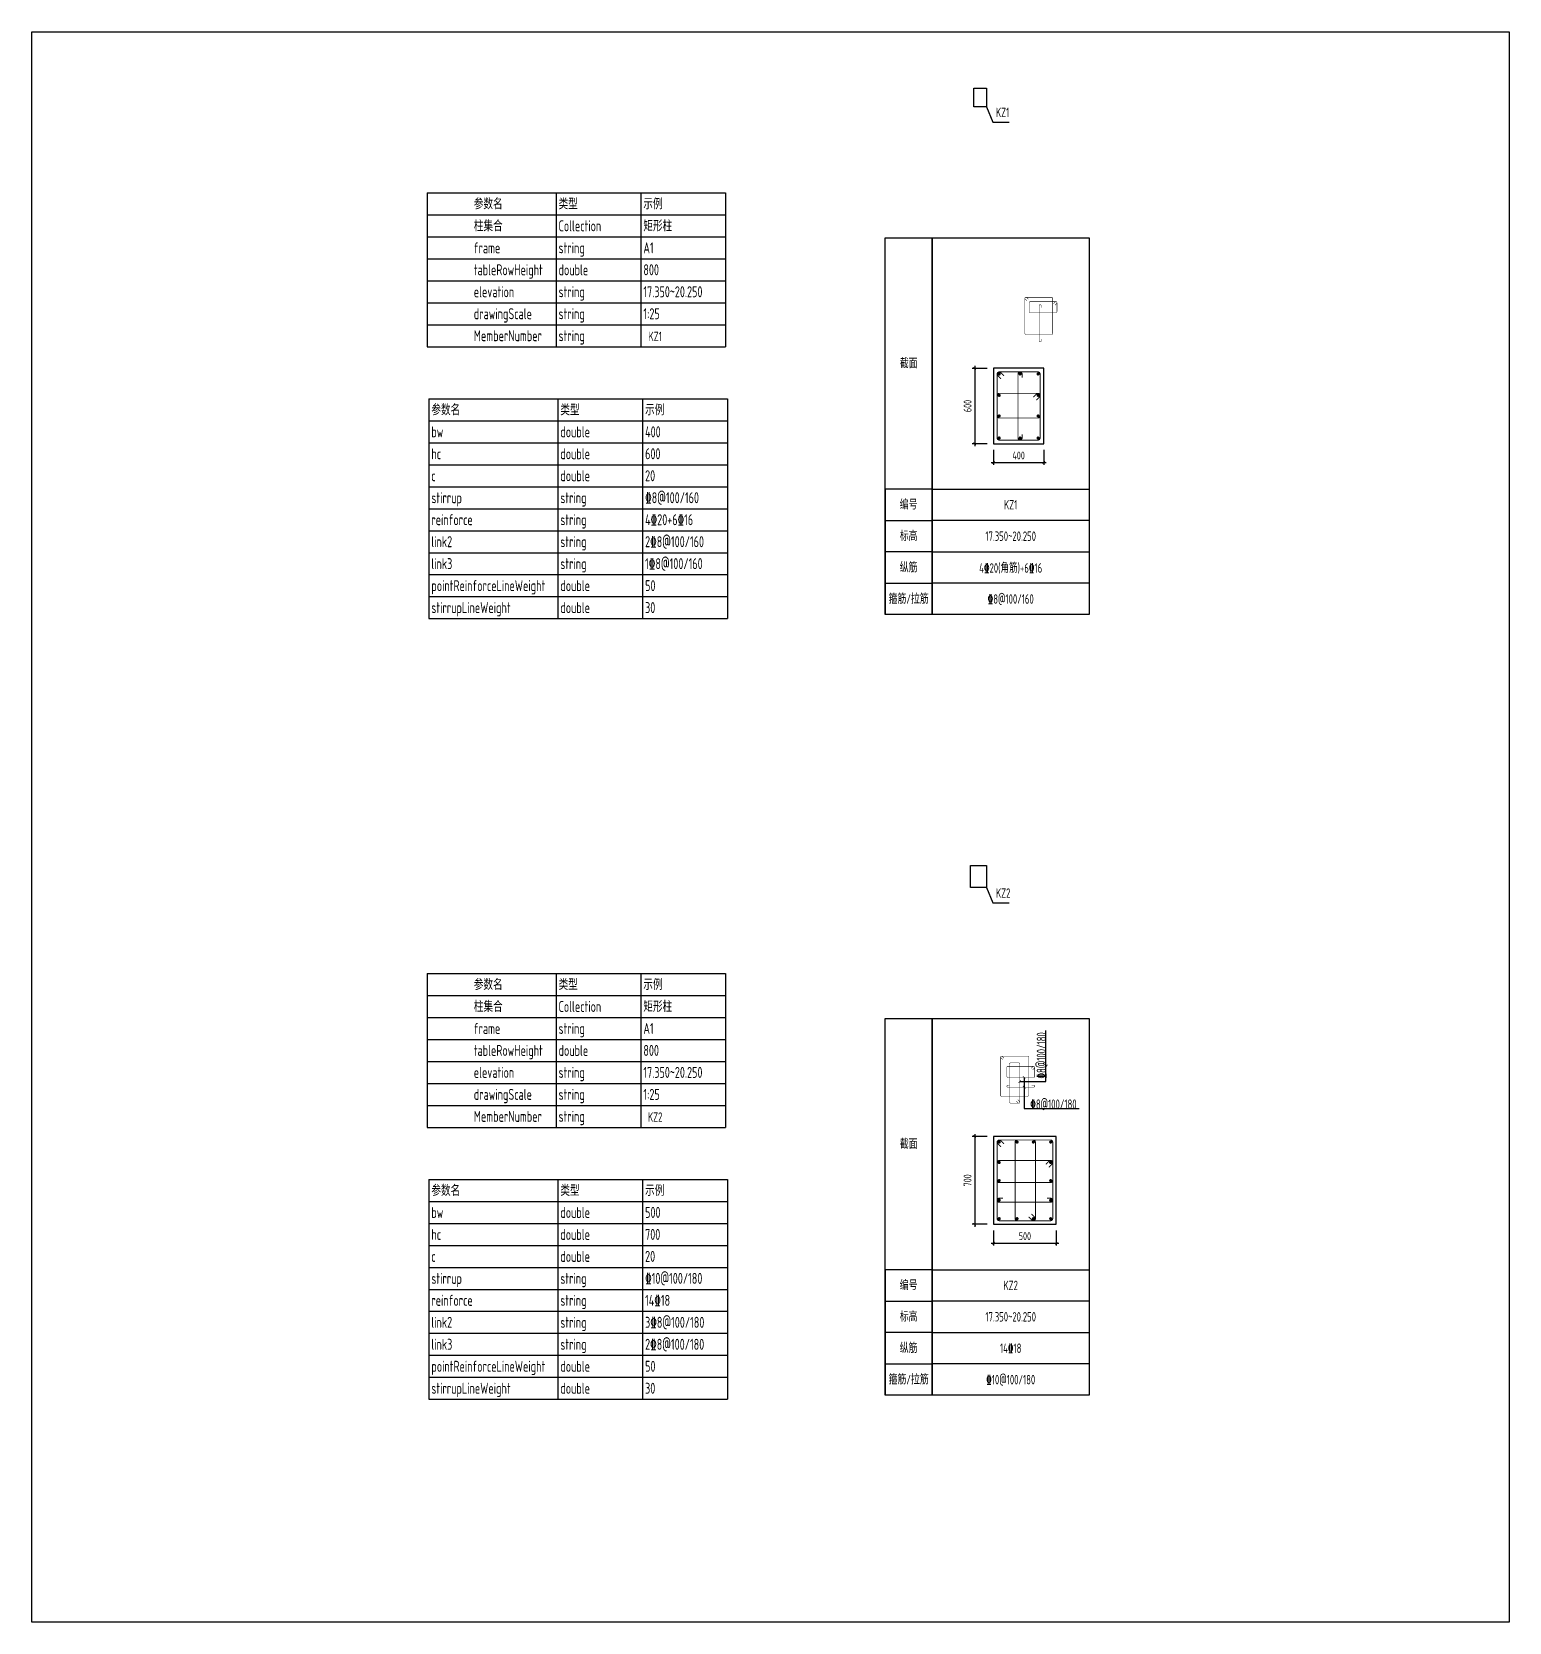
# Model space of a CAD drawing. Extents: x 994110 to 1041158, y 364087 to 414739.
import ezdxf
from ezdxf.enums import TextEntityAlignment as Align

# ---------------------------------------------------------------- set-up
doc = ezdxf.new("R2010")
doc.units = 0
doc.header["$LTSCALE"] = 500
doc.layers.get('0').update_dxf_attribs({"linetype": 'CONTINUOUS'})
doc.layers.get('Defpoints').update_dxf_attribs({"color": 2, "linetype": 'CONTINUOUS'})
for name, color, linetype in [('COLU_DE_DIM', 3, 'CONTINUOUS'), ('COLU_DE_TEXT', 7, 'CONTINUOUS'), ('COLU_DE_TH', 140, 'CONTINUOUS'), ('LABEL', 7, 'CONTINUOUS'), ('LINK', 6, 'CONTINUOUS'), ('LINK-INDEX', 6, 'CONTINUOUS'), ('REIN', 2, 'CONTINUOUS'), ('TAB', 7, 'CONTINUOUS'), ('tab-表头', 127, 'CONTINUOUS'), ('TAB_TEXT', 7, 'CONTINUOUS'), ('xk-biaozhu', 8, 'CONTINUOUS')]:
    doc.layers.add(name, color=color, linetype=linetype)
doc.styles.add('BW_Rein', font='Tssdeng.shx', dxfattribs={"width": 0.7, "bigfont": 'hztxt.shx'})
doc.styles.add('TH-STYLE3', font='tssdeng.shx', dxfattribs={"width": 0.7, "bigfont": 'tssdchn.shx'})
doc.styles.add('TSSD_Norm', font='tssdeng.shx', dxfattribs={"bigfont": 'hztxt.shx'})
doc.styles.add('TSSD_REIN', font='tssdeng.shx', dxfattribs={"width": 0.7, "height": 300, "bigfont": 'tssdchn.shx'})
doc.dimstyles.new('TSSD_25_100', dxfattribs={"dimtxt": 250, "dimasz": 75, "dimexe": 75, "dimexo": 200, "dimgap": 100, "dimtad": 1, "dimdec": 0, "dimlfac": 0.25, "dimdsep": 46, "dimtxsty": 'TH-STYLE3', "dimblk": 'ARCHTICK', "dimcen": -100, "dimdle": 75, "dimclrt": 7, "dimadec": 0, "dimazin": 0, "dimtfac": 1, "dimtdec": 0, "dimtix": 1, "dimtmove": 2, "dimatfit": 3, "dimldrblk": 'ARCHTICK', "dimfxl": 200, "dimtolj": 1, "dimtzin": 0, "dimarcsym": 0})

# ---------------------------------------------------------------- blocks, each defined once
blk = doc.blocks.new('_ArchTick')
at = {"color": 0, "const_width": 0.25}
blk.add_lwpolyline([(-0.53, -0.53), (0.53, 0.53)], dxfattribs=at)
blk = doc.blocks.new('*D2')
at = {"layer": 'COLU_DE_DIM', "color": 0, "lineweight": -2, "transparency": 16777216}
for p, q in [((1024536, 404021), (1024061, 404021)), ((1024136, 404096), (1024136, 401546)), ((1024536, 401621), (1024061, 401621))]:
    blk.add_line(p, q, dxfattribs=at)
at = {"layer": 'Defpoints', "color": 0, "transparency": 16777216}
for p in [(1024736, 404021), (1024136, 401621), (1024736, 401621)]:
    blk.add_point(p, dxfattribs=at)
at = {"layer": 'COLU_DE_DIM', "color": 0, "lineweight": -2, "transparency": 16777216, "xscale": 75, "yscale": 75, "zscale": 75}
for p, rotation in [((1024136, 404021), 90), ((1024136, 401621), 270)]:
    blk.add_blockref('_ArchTick', p, dxfattribs=dict(at, rotation=rotation))
at = {"layer": 'COLU_DE_DIM', "color": 7, "transparency": 16777216, "insert": (1023911, 402821), "char_height": 250, "attachment_point": 5, "rotation": 90, "style": 'TH-STYLE3'}
blk.add_mtext('\\A1;600', dxfattribs=at)
blk = doc.blocks.new('*D3')
at = {"layer": 'COLU_DE_DIM', "color": 0, "lineweight": -2, "transparency": 16777216}
for p, q in [((1024736, 401421), (1024736, 400946)), ((1026336, 401421), (1026336, 400946)), ((1024661, 401021), (1026411, 401021))]:
    blk.add_line(p, q, dxfattribs=at)
at = {"layer": 'Defpoints', "color": 0, "transparency": 16777216}
for p in [(1024736, 401621), (1026336, 401621), (1026336, 401021)]:
    blk.add_point(p, dxfattribs=at)
at = {"layer": 'COLU_DE_DIM', "color": 0, "lineweight": -2, "transparency": 16777216, "xscale": 75, "yscale": 75, "zscale": 75, "rotation": 180}
blk.add_blockref('_ArchTick', (1024736, 401021), dxfattribs=at)
at = {"layer": 'COLU_DE_DIM', "color": 0, "lineweight": -2, "transparency": 16777216, "xscale": 75, "yscale": 75, "zscale": 75}
blk.add_blockref('_ArchTick', (1026336, 401021), dxfattribs=at)
at = {"layer": 'COLU_DE_DIM', "color": 7, "transparency": 16777216, "insert": (1025536, 401246), "char_height": 250, "attachment_point": 5, "style": 'TH-STYLE3'}
blk.add_mtext('\\A1;400', dxfattribs=at)
blk = doc.blocks.new('*D4')
at = {"layer": 'COLU_DE_DIM', "color": 0, "lineweight": -2, "transparency": 16777216}
for p, q in [((1024536, 379559), (1024061, 379559)), ((1024136, 379634), (1024136, 376684)), ((1024536, 376759), (1024061, 376759))]:
    blk.add_line(p, q, dxfattribs=at)
at = {"layer": 'Defpoints', "color": 0, "transparency": 16777216}
for p in [(1024736, 379559), (1024136, 376759), (1024736, 376759)]:
    blk.add_point(p, dxfattribs=at)
at = {"layer": 'COLU_DE_DIM', "color": 0, "lineweight": -2, "transparency": 16777216, "xscale": 75, "yscale": 75, "zscale": 75}
for p, rotation in [((1024136, 379559), 90), ((1024136, 376759), 270)]:
    blk.add_blockref('_ArchTick', p, dxfattribs=dict(at, rotation=rotation))
at = {"layer": 'COLU_DE_DIM', "color": 7, "transparency": 16777216, "insert": (1023911, 378159), "char_height": 250, "attachment_point": 5, "rotation": 90, "style": 'TH-STYLE3'}
blk.add_mtext('\\A1;700', dxfattribs=at)
blk = doc.blocks.new('*D5')
at = {"layer": 'COLU_DE_DIM', "color": 0, "lineweight": -2, "transparency": 16777216}
for p, q in [((1024736, 376559), (1024736, 376084)), ((1026736, 376559), (1026736, 376084)), ((1024661, 376159), (1026811, 376159))]:
    blk.add_line(p, q, dxfattribs=at)
at = {"layer": 'Defpoints', "color": 0, "transparency": 16777216}
for p in [(1024736, 376759), (1026736, 376759), (1026736, 376159)]:
    blk.add_point(p, dxfattribs=at)
at = {"layer": 'COLU_DE_DIM', "color": 0, "lineweight": -2, "transparency": 16777216, "xscale": 75, "yscale": 75, "zscale": 75, "rotation": 180}
blk.add_blockref('_ArchTick', (1024736, 376159), dxfattribs=at)
at = {"layer": 'COLU_DE_DIM', "color": 0, "lineweight": -2, "transparency": 16777216, "xscale": 75, "yscale": 75, "zscale": 75}
blk.add_blockref('_ArchTick', (1026736, 376159), dxfattribs=at)
at = {"layer": 'COLU_DE_DIM', "color": 7, "transparency": 16777216, "insert": (1025736, 376384), "char_height": 250, "attachment_point": 5, "style": 'TH-STYLE3'}
blk.add_mtext('\\A1;500', dxfattribs=at)

msp = doc.modelspace()

# ---------------------------------------------------------------- linework, layer by layer
at = {"layer": 'COLU_DE_TH'}
for points in [[(1024407.4, 412344.8), (1024107.4, 412344.8), (1024107.4, 412944.8), (1024507.4, 412944.8), (1024507.4, 412344.8), (1024407.4, 412344.8)], [(1026336.4, 404021.3), (1024736.4, 404021.3), (1024736.4, 401621.3), (1026336.4, 401621.3), (1026336.4, 404021.3)], [(1024407.4, 387482.4), (1024007.4, 387482.4), (1024007.4, 388182.4), (1024507.4, 388182.4), (1024507.4, 387482.4), (1024407.4, 387482.4)], [(1026736.4, 379558.9), (1024736.4, 379558.9), (1024736.4, 376758.9), (1026736.4, 376758.9), (1026736.4, 379558.9)]]:
    msp.add_lwpolyline(points, close=True, dxfattribs=at)
at = {"layer": 'LABEL'}
for points in [[(1024507.4, 412344.8), (1024714.8, 411858.2), (1025233.4, 411858.2)], [(1024507.4, 387482.4), (1024714.8, 386995.8), (1025233.4, 386995.8)], [(1025572.8, 381303.7), (1026404.5, 381303.7), (1026404.5, 382932.3)], [(1025710.8, 381437.6), (1025710.8, 380444.2), (1027466.9, 380444.2)]]:
    msp.add_lwpolyline(points, dxfattribs=at)
at = {"layer": 'LINK'}
for points, const_width in [([(1025068.4, 403781.2), (1024962.3, 403887.2, 0.6681786), (1024851.4, 403841.3), (1024851.4, 401801.3, 0.4142136), (1024916.4, 401736.3), (1026156.4, 401736.3, 0.4142136), (1026221.4, 401801.3), (1026221.4, 403841.3, 0.4142136), (1026156.4, 403906.3), (1024916.4, 403906.3, 0.6681786), (1024870.4, 403795.3), (1024976.5, 403689.3)], 30), ([(1025646.3, 403721.3), (1025646.3, 403841.3, 1), (1025516.3, 403841.3), (1025516.3, 401801.3, 1), (1025646.3, 401801.3), (1025646.3, 401921.3)], 30), ([(1026096.3, 403007.6), (1026202.3, 403113.7, 0.6681786), (1026156.4, 403224.7), (1024916.4, 403224.7, 0.4142136), (1024851.4, 403159.7), (1024851.4, 402504.3, 0.4142136), (1024916.4, 402439.3), (1026156.4, 402439.3, 0.4142136), (1026221.4, 402504.3), (1026221.4, 403159.7, 0.6681786), (1026110.4, 403205.6), (1026004.3, 403099.5)], 30), ([(1025071.8, 382053.6), (1025018.8, 382106.7, 0.6681786), (1024963.3, 382083.7), (1024963.3, 380863.7, 0.4142136), (1024995.8, 380831.2), (1025815.8, 380831.2, 0.4142136), (1025848.3, 380863.7), (1025848.3, 382083.7, 0.4142136), (1025815.8, 382116.2), (1024995.8, 382116.2, 0.6681786), (1024972.8, 382060.7), (1025025.8, 382007.7)], 15), ([(1025984.9, 381682.4), (1026037.9, 381735.4, 0.6681786), (1026014.9, 381790.9), (1025194.9, 381790.9, 0.4142136), (1025162.4, 381758.4), (1025162.4, 381470.1, 0.4142136), (1025194.9, 381437.6), (1026014.9, 381437.6, 0.4142136), (1026047.4, 381470.1), (1026047.4, 381758.4, 0.6681786), (1025991.9, 381781.4), (1025938.9, 381728.3)], 15), ([(1025464.3, 380679.5), (1025517.3, 380626.5, 0.6681786), (1025572.8, 380649.5), (1025572.8, 381869.5, 0.4142136), (1025540.3, 381902), (1025280.7, 381902, 0.4142136), (1025248.2, 381869.5), (1025248.2, 380649.5, 0.4142136), (1025280.7, 380617), (1025540.3, 380617, 0.6681786), (1025563.3, 380672.4), (1025510.3, 380725.5)], 15), ([(1025254.9, 381190.1), (1025194.9, 381190.1, 1), (1025194.9, 381125.1), (1026014.9, 381125.1, 1), (1026014.9, 381190.1), (1025954.9, 381190.1)], 15), ([(1025068.4, 379318.8), (1024962.3, 379424.9, 0.6681786), (1024851.4, 379378.9), (1024851.4, 376938.9, 0.4142136), (1024916.4, 376873.9), (1026556.4, 376873.9, 0.4142136), (1026621.4, 376938.9), (1026621.4, 379378.9, 0.4142136), (1026556.4, 379443.9), (1024916.4, 379443.9, 0.6681786), (1024870.4, 379332.9), (1024976.5, 379226.9)], 30), ([(1025853.4, 376999), (1025959.5, 376892.9, 0.6681786), (1026070.4, 376938.9), (1026070.4, 379378.9, 0.4142136), (1026005.4, 379443.9), (1025486.2, 379443.9, 0.4142136), (1025421.2, 379378.9), (1025421.2, 376938.9, 0.4142136), (1025486.2, 376873.9), (1026005.4, 376873.9, 0.6681786), (1026051.4, 376984.9), (1025945.3, 377090.9)], 30), ([(1026496.3, 378576.2), (1026602.3, 378682.3, 0.6681786), (1026556.4, 378793.3), (1024916.4, 378793.3, 0.4142136), (1024851.4, 378728.3), (1024851.4, 378151.6, 0.4142136), (1024916.4, 378086.6), (1026556.4, 378086.6, 0.4142136), (1026621.4, 378151.6), (1026621.4, 378728.3, 0.6681786), (1026510.4, 378774.2), (1026404.3, 378668.2)], 30), ([(1025036.4, 377591.8), (1024916.4, 377591.8, 1), (1024916.4, 377461.8), (1026556.4, 377461.8, 1), (1026556.4, 377591.8), (1026436.4, 377591.8)], 30)]:
    msp.add_lwpolyline(points, format="xyb", dxfattribs=dict(at, const_width=const_width))
at = {"layer": 'LINK-INDEX', "const_width": 15}
for points in [[(1025842.6, 406221.8), (1025789.6, 406274.8, 0.6681786), (1025734.1, 406251.8), (1025734.1, 405131.8, 0.4142136), (1025766.6, 405099.3), (1026586.6, 405099.3, 0.4142136), (1026619.1, 405131.8), (1026619.1, 406251.8, 0.4142136), (1026586.6, 406284.3), (1025766.6, 406284.3, 0.6681786), (1025743.6, 406228.9), (1025796.7, 406175.8)], [(1026693.2, 406035.8), (1026746.3, 406088.9, 0.6681786), (1026723.3, 406144.3), (1025903.3, 406144.3, 0.4142136), (1025870.8, 406111.8), (1025870.8, 405831.8, 0.4142136), (1025903.3, 405799.3), (1026723.3, 405799.3, 0.4142136), (1026755.8, 405831.8), (1026755.8, 406111.8, 0.6681786), (1026700.3, 406134.8), (1026647.3, 406081.8)], [(1026253.1, 405955.3), (1026253.1, 406015.3, 1), (1026188.1, 406015.3), (1026188.1, 404895.3, 1), (1026253.1, 404895.3), (1026253.1, 404955.3)]]:
    msp.add_lwpolyline(points, format="xyb", dxfattribs=at)
at = {"layer": 'REIN', "const_width": 50}
for points in [[(1024916.4, 403866.3, 1), (1024916.4, 403816.3, 1), (1024916.4, 403866.3)], [(1025581.3, 403866.3, 1), (1025581.3, 403816.3, 1), (1025581.3, 403866.3)], [(1026156.4, 403866.3, 1), (1026156.4, 403816.3, 1), (1026156.4, 403866.3)], [(1024916.4, 403184.7, 1), (1024916.4, 403134.7, 1), (1024916.4, 403184.7)], [(1026156.4, 403184.7, 1), (1026156.4, 403134.7, 1), (1026156.4, 403184.7)], [(1024916.4, 402529.3, 1), (1024916.4, 402479.3, 1), (1024916.4, 402529.3)], [(1026156.4, 402529.3, 1), (1026156.4, 402479.3, 1), (1026156.4, 402529.3)], [(1024916.4, 401826.3, 1), (1024916.4, 401776.3, 1), (1024916.4, 401826.3)], [(1025581.3, 401826.3, 1), (1025581.3, 401776.3, 1), (1025581.3, 401826.3)], [(1026156.4, 401826.3, 1), (1026156.4, 401776.3, 1), (1026156.4, 401826.3)], [(1024916.4, 379403.9, 1), (1024916.4, 379353.9, 1), (1024916.4, 379403.9)], [(1025486.2, 379403.9, 1), (1025486.2, 379353.9, 1), (1025486.2, 379403.9)], [(1026005.4, 379403.9, 1), (1026005.4, 379353.9, 1), (1026005.4, 379403.9)], [(1026556.4, 379403.9, 1), (1026556.4, 379353.9, 1), (1026556.4, 379403.9)], [(1024916.4, 378753.3, 1), (1024916.4, 378703.3, 1), (1024916.4, 378753.3)], [(1026556.4, 378753.3, 1), (1026556.4, 378703.3, 1), (1026556.4, 378753.3)], [(1024916.4, 378176.6, 1), (1024916.4, 378126.6, 1), (1024916.4, 378176.6)], [(1026556.4, 378176.6, 1), (1026556.4, 378126.6, 1), (1026556.4, 378176.6)], [(1024916.4, 377551.8, 1), (1024916.4, 377501.8, 1), (1024916.4, 377551.8)], [(1026556.4, 377551.8, 1), (1026556.4, 377501.8, 1), (1026556.4, 377551.8)], [(1024916.4, 376963.9, 1), (1024916.4, 376913.9, 1), (1024916.4, 376963.9)], [(1025486.2, 376963.9, 1), (1025486.2, 376913.9, 1), (1025486.2, 376963.9)], [(1026005.4, 376963.9, 1), (1026005.4, 376913.9, 1), (1026005.4, 376963.9)], [(1026556.4, 376963.9, 1), (1026556.4, 376913.9, 1), (1026556.4, 376963.9)]]:
    msp.add_lwpolyline(points, format="xyb", close=True, dxfattribs=at)
at = {"layer": 'TAB'}
for p, q in [((1006695.7, 409609.7), (1016203.9, 409609.7)), ((1006695.7, 409609.7), (1006695.7, 404709.7)), ((1010803.9, 409609.7), (1010803.9, 404709.7)), ((1013503.9, 409609.7), (1013503.9, 404709.7)), ((1016203.9, 409609.7), (1016203.9, 404709.7)), ((1006695.7, 408909.7), (1016203.9, 408909.7)), ((1006695.7, 408209.7), (1016203.9, 408209.7)), ((1006695.7, 407509.7), (1016203.9, 407509.7)), ((1006695.7, 406809.7), (1016203.9, 406809.7)), ((1006695.7, 406109.7), (1016203.9, 406109.7)), ((1006695.7, 405409.7), (1016203.9, 405409.7)), ((1006695.7, 404709.7), (1016203.9, 404709.7)), ((1006751.8, 403050.2), (1016260, 403050.2)), ((1006751.8, 403050.2), (1006751.8, 396050.2)), ((1010860, 403050.2), (1010860, 396050.2)), ((1013560, 403050.2), (1013560, 396050.2)), ((1016260, 403050.2), (1016260, 396050.2)), ((1006751.8, 402350.2), (1016260, 402350.2)), ((1006751.8, 401650.2), (1016260, 401650.2)), ((1006751.8, 400950.2), (1016260, 400950.2)), ((1006751.8, 400250.2), (1016260, 400250.2)), ((1006751.8, 399550.2), (1016260, 399550.2)), ((1006751.8, 398850.2), (1016260, 398850.2)), ((1006751.8, 398150.2), (1016260, 398150.2)), ((1006751.8, 397450.2), (1016260, 397450.2)), ((1006751.8, 396750.2), (1016260, 396750.2)), ((1006751.8, 396050.2), (1016260, 396050.2)), ((1006695.7, 384747.3), (1016203.9, 384747.3)), ((1006695.7, 384747.3), (1006695.7, 379847.3)), ((1010803.9, 384747.3), (1010803.9, 379847.3)), ((1013503.9, 384747.3), (1013503.9, 379847.3)), ((1016203.9, 384747.3), (1016203.9, 379847.3)), ((1006695.7, 384047.3), (1016203.9, 384047.3)), ((1006695.7, 383347.3), (1016203.9, 383347.3)), ((1006695.7, 382647.3), (1016203.9, 382647.3)), ((1006695.7, 381947.3), (1016203.9, 381947.3)), ((1006695.7, 381247.3), (1016203.9, 381247.3)), ((1006695.7, 380547.3), (1016203.9, 380547.3)), ((1006695.7, 379847.3), (1016203.9, 379847.3)), ((1006751.8, 378187.8), (1016260, 378187.8)), ((1006751.8, 378187.8), (1006751.8, 371187.8)), ((1010860, 378187.8), (1010860, 371187.8)), ((1013560, 378187.8), (1013560, 371187.8)), ((1016260, 378187.8), (1016260, 371187.8)), ((1006751.8, 377487.8), (1016260, 377487.8)), ((1006751.8, 376787.8), (1016260, 376787.8)), ((1006751.8, 376087.8), (1016260, 376087.8)), ((1006751.8, 375387.8), (1016260, 375387.8)), ((1006751.8, 374687.8), (1016260, 374687.8)), ((1006751.8, 373987.8), (1016260, 373987.8)), ((1006751.8, 373287.8), (1016260, 373287.8)), ((1006751.8, 372587.8), (1016260, 372587.8)), ((1006751.8, 371887.8), (1016260, 371887.8)), ((1006751.8, 371187.8), (1016260, 371187.8))]:
    msp.add_line(p, q, dxfattribs=at)
for points in [[(1022783.1, 408176.3), (1027783.1, 408176.3), (1027783.1, 396176.3), (1022783.1, 396176.3), (1022783.1, 408176.3), (1022783.1, 400176.3), (1027783.1, 400176.3), (1027783.1, 399176.3), (1022783.1, 399176.3), (1022783.1, 398176.3), (1027783.1, 398176.3), (1027783.1, 397176.3), (1022783.1, 397176.3)], [(1022783.1, 383314), (1027783.1, 383314), (1027783.1, 371314), (1022783.1, 371314), (1022783.1, 383314), (1022783.1, 375314), (1027783.1, 375314), (1027783.1, 374314), (1022783.1, 374314), (1022783.1, 373314), (1027783.1, 373314), (1027783.1, 372314), (1022783.1, 372314)]]:
    msp.add_lwpolyline(points, dxfattribs=at)
at = {"layer": 'tab-表头', "linetype": 'ByBlock'}
for points in [[(1021283.1, 396176.3), (1021283.1, 408176.3), (1022783.1, 408176.3), (1022783.1, 396176.3), (1021283.1, 396176.3), (1021283.1, 397176.3), (1022783.1, 397176.3), (1022783.1, 398176.3), (1021283.1, 398176.3), (1021283.1, 399176.3), (1022783.1, 399176.3), (1022783.1, 400176.3), (1021283.1, 400176.3), (1021283.1, 396176.3)], [(1021283.1, 371314), (1021283.1, 383314), (1022783.1, 383314), (1022783.1, 371314), (1021283.1, 371314), (1021283.1, 372314), (1022783.1, 372314), (1022783.1, 373314), (1021283.1, 373314), (1021283.1, 374314), (1022783.1, 374314), (1022783.1, 375314), (1021283.1, 375314), (1021283.1, 371314)]]:
    msp.add_lwpolyline(points, dxfattribs=at)
at = {"layer": 'xk-biaozhu'}
msp.add_lwpolyline([(994109.8, 414738.9), (1041158.1, 414738.9), (1041158.1, 364087.4), (994109.8, 364087.4)], close=True, dxfattribs=at)

# ---------------------------------------------------------------- block references
at = {"layer": 'LABEL', "xscale": 75, "yscale": 75, "zscale": 75, "rotation": 270}
for p in [(1025710.8, 381439.4), (1025710.8, 381127)]:
    msp.add_blockref('_ArchTick', p, dxfattribs=at)
at = {"layer": 'LABEL', "xscale": 75, "yscale": 75, "zscale": 75}
msp.add_blockref('_ArchTick', (1025572.8, 381303.7), dxfattribs=at)

# ---------------------------------------------------------------- texts
at = {"layer": 'COLU_DE_TEXT', "style": 'TSSD_REIN', "width": 0.7}
for s, p in [('KZ1', (1024813.2, 411930.4)), ('KZ2', (1024813.2, 387068))]:
    msp.add_text(s, height=300, dxfattribs=at).set_placement(p, align=Align.BOTTOM_LEFT)
at = {"layer": 'tab-表头', "style": 'BW_Rein', "width": 0.7}
for s, p in [('截面', (1022033.1, 404176.3)), ('编号', (1022033.1, 399676.3)), ('标高', (1022033.1, 398676.3)), ('纵筋', (1022033.1, 397676.3)), ('箍筋/拉筋', (1022033.1, 396676.3)), ('截面', (1022033.1, 379314)), ('编号', (1022033.1, 374814)), ('标高', (1022033.1, 373814)), ('纵筋', (1022033.1, 372814)), ('箍筋/拉筋', (1022033.1, 371814))]:
    msp.add_text(s, height=300, dxfattribs=at).set_placement(p, align=Align.MIDDLE_CENTER)
at = {"layer": 'TAB_TEXT', "style": 'TSSD_Norm', "width": 0.7}
for s, p in [('参数名', (1008184.9, 409259.7)), ('类型', (1010884.9, 409259.7)), ('示例', (1013584.9, 409259.7)), ('柱集合', (1008184.9, 408559.7)), ('矩形柱', (1013584.9, 408559.7)), ('Collection', (1010884.9, 408559.7)), ('frame', (1008184.9, 407859.7)), ('string', (1010884.9, 407859.7)), ('A1', (1013584.9, 407859.7)), ('tableRowHeight', (1008184.9, 407159.7)), ('double', (1010884.9, 407159.7)), ('800', (1013584.9, 407159.7)), ('elevation', (1008184.9, 406459.7)), ('string', (1010884.9, 406459.7)), ('17.350~20.250', (1013584.9, 406459.7)), ('drawingScale', (1008184.9, 405759.7)), ('string', (1010884.9, 405759.7)), ('1:25', (1013584.9, 405759.7)), ('MemberNumber', (1008184.9, 405059.7)), ('string', (1010884.9, 405059.7)), ('参数名', (1006832.8, 402700.2)), ('类型', (1010941, 402700.2)), ('示例', (1013641, 402700.2)), ('bw', (1006832.8, 402000.2)), ('double', (1010941, 402000.2)), ('400', (1013641, 402000.2)), ('hc', (1006832.8, 401300.2)), ('double', (1010941, 401300.2)), ('600', (1013641, 401300.2)), ('c', (1006832.8, 400600.2)), ('double', (1010941, 400600.2)), ('20', (1013641, 400600.2)), ('stirrup', (1006832.8, 399900.2)), ('string', (1010941, 399900.2)), ('%%1328@100/160', (1013641, 399900.2)), ('reinforce', (1006832.8, 399200.2)), ('string', (1010941, 399200.2)), ('4%%13220+6%%13216', (1013641, 399200.2)), ('link2', (1006832.8, 398500.2)), ('string', (1010941, 398500.2)), ('2%%1328@100/160', (1013641, 398500.2)), ('link3', (1006832.8, 397800.2)), ('string', (1010941, 397800.2)), ('1%%1328@100/160', (1013641, 397800.2)), ('pointReinforceLineWeight', (1006832.8, 397100.2)), ('double', (1010941, 397100.2)), ('50', (1013641, 397100.2)), ('stirrupLineWeight', (1006832.8, 396400.2)), ('double', (1010941, 396400.2)), ('30', (1013641, 396400.2)), ('参数名', (1008184.9, 384397.3)), ('类型', (1010884.9, 384397.3)), ('示例', (1013584.9, 384397.3)), ('柱集合', (1008184.9, 383697.3)), ('Collection', (1010884.9, 383697.3)), ('矩形柱', (1013584.9, 383697.3)), ('frame', (1008184.9, 382997.3)), ('string', (1010884.9, 382997.3)), ('A1', (1013584.9, 382997.3)), ('tableRowHeight', (1008184.9, 382297.3)), ('double', (1010884.9, 382297.3)), ('800', (1013584.9, 382297.3)), ('elevation', (1008184.9, 381597.3)), ('string', (1010884.9, 381597.3)), ('17.350~20.250', (1013584.9, 381597.3)), ('drawingScale', (1008184.9, 380897.3)), ('string', (1010884.9, 380897.3)), ('1:25', (1013584.9, 380897.3)), ('MemberNumber', (1008184.9, 380197.3)), ('string', (1010884.9, 380197.3)), ('参数名', (1006832.8, 377837.8)), ('类型', (1010941, 377837.8)), ('示例', (1013641, 377837.8)), ('bw', (1006832.8, 377137.8)), ('double', (1010941, 377137.8)), ('500', (1013641, 377137.8)), ('hc', (1006832.8, 376437.8)), ('double', (1010941, 376437.8)), ('700', (1013641, 376437.8)), ('double', (1010941, 375737.8)), ('20', (1013641, 375737.8)), ('c', (1006832.8, 375737.8)), ('stirrup', (1006832.8, 375037.8)), ('string', (1010941, 375037.8)), ('%%13210@100/180', (1013641, 375037.8)), ('reinforce', (1006832.8, 374337.8)), ('string', (1010941, 374337.8)), ('14%%13218', (1013641, 374337.8)), ('link2', (1006832.8, 373637.8)), ('string', (1010941, 373637.8)), ('3%%1328@100/180', (1013641, 373637.8)), ('link3', (1006832.8, 372937.8)), ('string', (1010941, 372937.8)), ('2%%1328@100/180', (1013641, 372937.8)), ('pointReinforceLineWeight', (1006832.8, 372237.8)), ('double', (1010941, 372237.8)), ('50', (1013641, 372237.8)), ('stirrupLineWeight', (1006832.8, 371537.8)), ('double', (1010941, 371537.8)), ('30', (1013641, 371537.8))]:
    msp.add_text(s, height=350, dxfattribs=at).set_placement(p, align=Align.MIDDLE_LEFT)
at = {"layer": 'TAB_TEXT', "style": 'TSSD_REIN', "width": 0.7}
for s, p in [('KZ1', (1013960.9, 405037.7)), ('KZ1', (1025283.1, 399676.3)), ('17.350~20.250', (1025283.1, 398676.3)), ('4%%13220(角筋)+6%%13216', (1025283.1, 397676.3)), ('%%1328@100/160', (1025283.1, 396676.3)), ('%%1328@100/180', (1026644.1, 380588.4)), ('KZ2', (1013960.9, 380175.4)), ('KZ2', (1025283.1, 374814)), ('17.350~20.250', (1025283.1, 373814)), ('14%%13218', (1025283.1, 372814)), ('%%13210@100/180', (1025283.1, 371814))]:
    msp.add_text(s, height=300, dxfattribs=at).set_placement(p, align=Align.MIDDLE)
msp.add_text('%%1328@100/180', height=300, rotation=90, dxfattribs=at).set_placement((1026260.2, 382138.5), align=Align.MIDDLE)

# ---------------------------------------------------------------- dimensions: what is measured, and where the dimension line sits
at = {"layer": 'COLU_DE_DIM'}
for base, p1, p2, angle, picture, middle in [((1024136.4, 401621.3), (1024736.4, 404021.3), (1024736.4, 401621.3), 270, '*D2', (1023911.4, 402821.3)), ((1026336.4, 401021.3), (1024736.4, 401621.3), (1026336.4, 401621.3), 360, '*D3', (1025536.4, 401246.3)), ((1024136.4, 376758.9), (1024736.4, 379558.9), (1024736.4, 376758.9), 270, '*D4', (1023911.4, 378158.9)), ((1026736.4, 376158.9), (1024736.4, 376758.9), (1026736.4, 376758.9), 360, '*D5', (1025736.4, 376383.9))]:
    dim = msp.add_linear_dim(base=base, p1=p1, p2=p2, angle=angle, dimstyle='TSSD_25_100', dxfattribs=at)
    dim.commit()
    dim.dimension.update_dxf_attribs({"geometry": picture, "text_midpoint": middle})

doc.saveas('drawing.dxf')
